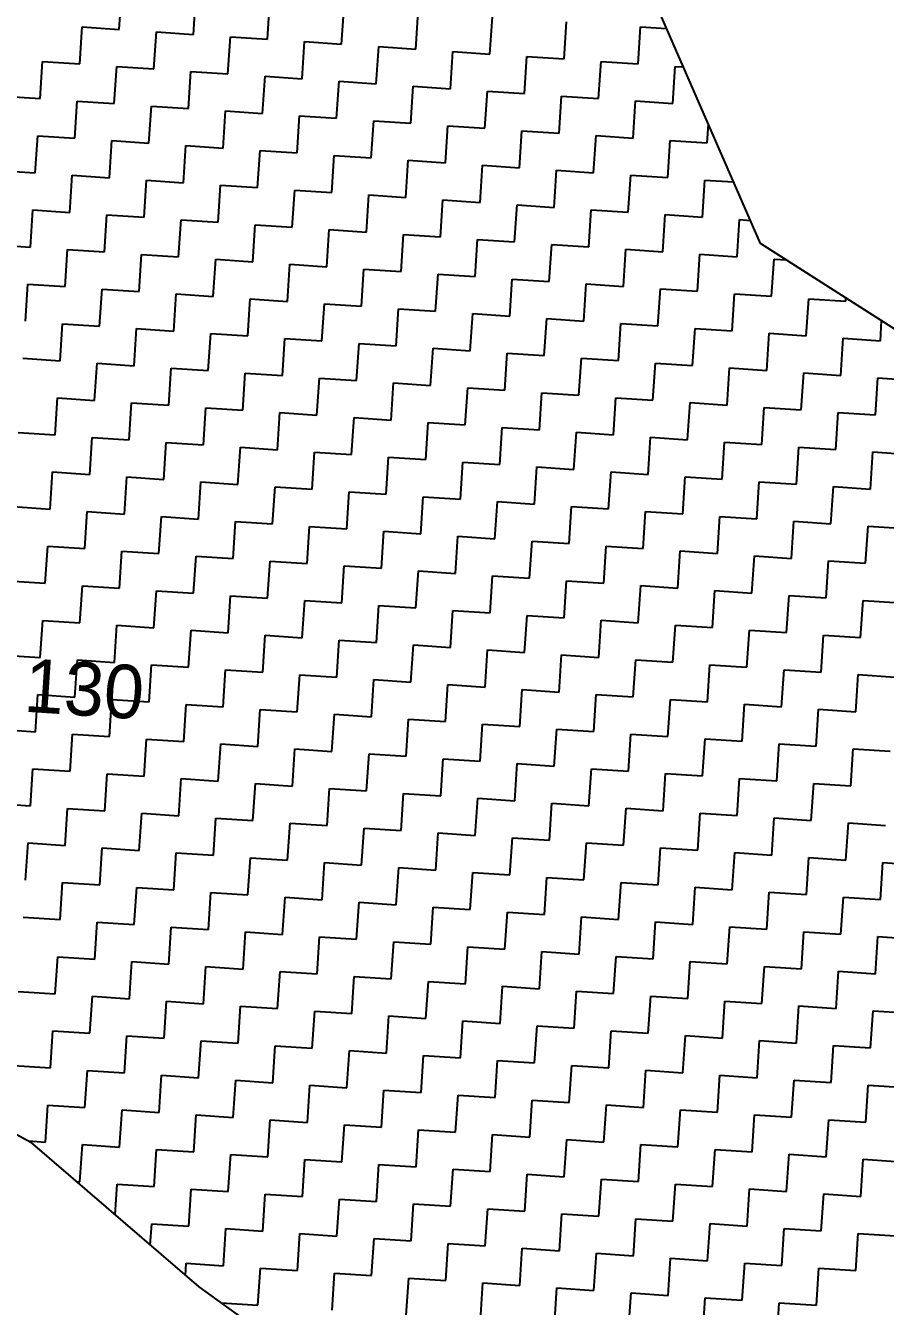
# Model space of a CAD drawing. Header units: metres. Extents: x 286068 to 287358, y 2005630 to 2007098.
# Drawn here: x 286666.9 to 286742.1, y 2005916.7 to 2006028.7 of the extents above; entities that cross this region are included whole.
import ezdxf
from ezdxf.enums import TextEntityAlignment as Align

# ---------------------------------------------------------------- set-up
doc = ezdxf.new("R2010")
doc.units = ezdxf.units.M
doc.layers.add('POLY_HATCH', color=12, linetype='Continuous')
doc.layers.add('TEXT_PARCEL', color=7, linetype='Continuous')
doc.styles.add('TEXT_MAP', font='')
doc.styles.get('TEXT_MAP').set_extended_font_data('Kruti Dev 050')

msp = doc.modelspace()

# ---------------------------------------------------------------- linework, layer by layer
at = {"layer": 'POLY_HATCH'}
for p, q in [((286731.17, 2006009.63), (286720.98, 2006032.96)), ((286758.73, 2005992.03), (286731.17, 2006009.63)), ((286648.46, 2005941.46), (286667.29, 2005931.11)), ((286667.29, 2005931.11), (286682.06, 2005918.43)), ((286682.06, 2005918.43), (286707.31, 2005900.28))]:
    msp.add_line(p, q, dxfattribs=at)
at = {"layer": 'POLY_HATCH', "linetype": 'Continuous'}
for p, q in [((286675.09, 2006028.33), (286675.31, 2006031.57)), ((286681.58, 2006027.9), (286681.79, 2006031.14)), ((286688.06, 2006027.47), (286688.28, 2006030.71)), ((286694.54, 2006027.04), (286694.76, 2006030.28)), ((286701.03, 2006026.61), (286701.24, 2006029.85)), ((286707.51, 2006026.18), (286707.73, 2006029.42)), ((286671.64, 2006025.31), (286671.85, 2006028.55)), ((286671.85, 2006028.55), (286675.09, 2006028.33)), ((286678.12, 2006024.88), (286678.34, 2006028.12)), ((286678.34, 2006028.12), (286681.58, 2006027.9)), ((286714, 2006025.75), (286714.21, 2006028.99)), ((286720.48, 2006025.32), (286720.69, 2006028.56)), ((286720.69, 2006028.56), (286722.97, 2006028.41)), ((286684.6, 2006024.45), (286684.82, 2006027.69)), ((286684.82, 2006027.69), (286688.06, 2006027.47)), ((286691.09, 2006024.01), (286691.3, 2006027.26)), ((286691.3, 2006027.26), (286694.54, 2006027.04)), ((286697.57, 2006023.58), (286697.79, 2006026.83)), ((286697.79, 2006026.83), (286701.03, 2006026.61)), ((286704.06, 2006023.15), (286704.27, 2006026.4)), ((286704.27, 2006026.4), (286707.51, 2006026.18)), ((286710.54, 2006022.72), (286710.75, 2006025.97)), ((286710.75, 2006025.97), (286714, 2006025.75)), ((286668.18, 2006022.28), (286668.39, 2006025.52)), ((286668.39, 2006025.52), (286671.64, 2006025.31)), ((286674.66, 2006021.85), (286674.88, 2006025.09)), ((286674.88, 2006025.09), (286678.12, 2006024.88)), ((286717.02, 2006022.29), (286717.24, 2006025.53)), ((286717.24, 2006025.53), (286720.48, 2006025.32)), ((286723.51, 2006021.86), (286723.72, 2006025.1)), ((286723.72, 2006025.1), (286724.43, 2006025.06)), ((286681.15, 2006021.42), (286681.36, 2006024.66)), ((286681.36, 2006024.66), (286684.6, 2006024.45)), ((286687.63, 2006020.99), (286687.85, 2006024.23)), ((286687.85, 2006024.23), (286691.09, 2006024.01)), ((286694.11, 2006020.56), (286694.33, 2006023.8)), ((286694.33, 2006023.8), (286697.57, 2006023.58)), ((286664.94, 2006022.49), (286668.18, 2006022.28)), ((286700.6, 2006020.13), (286700.81, 2006023.37)), ((286700.81, 2006023.37), (286704.06, 2006023.15)), ((286707.08, 2006019.7), (286707.3, 2006022.94)), ((286707.3, 2006022.94), (286710.54, 2006022.72)), ((286713.57, 2006019.27), (286713.78, 2006022.51)), ((286713.78, 2006022.51), (286717.02, 2006022.29)), ((286671.21, 2006018.82), (286671.42, 2006022.06)), ((286671.42, 2006022.06), (286674.66, 2006021.85)), ((286677.69, 2006018.39), (286677.91, 2006021.63)), ((286677.91, 2006021.63), (286681.15, 2006021.42)), ((286720.05, 2006018.84), (286720.26, 2006022.08)), ((286720.26, 2006022.08), (286723.51, 2006021.86)), ((286684.17, 2006017.96), (286684.39, 2006021.2)), ((286684.39, 2006021.2), (286687.63, 2006020.99)), ((286690.66, 2006017.53), (286690.87, 2006020.77)), ((286690.87, 2006020.77), (286694.11, 2006020.56)), ((286697.14, 2006017.1), (286697.36, 2006020.34)), ((286697.36, 2006020.34), (286700.6, 2006020.13)), ((286703.62, 2006016.67), (286703.84, 2006019.91)), ((286703.84, 2006019.91), (286707.08, 2006019.7)), ((286710.11, 2006016.24), (286710.32, 2006019.48)), ((286710.32, 2006019.48), (286713.57, 2006019.27)), ((286726.53, 2006018.41), (286726.64, 2006020.01)), ((286667.75, 2006015.8), (286667.96, 2006019.04)), ((286667.96, 2006019.04), (286671.21, 2006018.82)), ((286674.23, 2006015.37), (286674.45, 2006018.61)), ((286674.45, 2006018.61), (286677.69, 2006018.39)), ((286680.72, 2006014.93), (286680.93, 2006018.18)), ((286680.93, 2006018.18), (286684.17, 2006017.96)), ((286716.59, 2006015.81), (286716.81, 2006019.05)), ((286716.81, 2006019.05), (286720.05, 2006018.84)), ((286723.08, 2006015.38), (286723.29, 2006018.62)), ((286723.29, 2006018.62), (286726.53, 2006018.41)), ((286687.2, 2006014.5), (286687.42, 2006017.75)), ((286687.42, 2006017.75), (286690.66, 2006017.53)), ((286693.68, 2006014.07), (286693.9, 2006017.32)), ((286693.9, 2006017.32), (286697.14, 2006017.1)), ((286700.17, 2006013.64), (286700.38, 2006016.89)), ((286700.38, 2006016.89), (286703.62, 2006016.67)), ((286664.51, 2006016.01), (286667.75, 2006015.8)), ((286706.65, 2006013.21), (286706.87, 2006016.46)), ((286706.87, 2006016.46), (286710.11, 2006016.24)), ((286713.13, 2006012.78), (286713.35, 2006016.02)), ((286713.35, 2006016.02), (286716.59, 2006015.81)), ((286670.78, 2006012.34), (286670.99, 2006015.58)), ((286670.99, 2006015.58), (286674.23, 2006015.37)), ((286677.26, 2006011.91), (286677.47, 2006015.15)), ((286677.47, 2006015.15), (286680.72, 2006014.93)), ((286683.74, 2006011.48), (286683.96, 2006014.72)), ((286683.96, 2006014.72), (286687.2, 2006014.5)), ((286719.62, 2006012.35), (286719.83, 2006015.59)), ((286719.83, 2006015.59), (286723.08, 2006015.38)), ((286726.1, 2006011.92), (286726.32, 2006015.16)), ((286726.32, 2006015.16), (286728.83, 2006015)), ((286690.23, 2006011.05), (286690.44, 2006014.29)), ((286690.44, 2006014.29), (286693.68, 2006014.07)), ((286696.71, 2006010.62), (286696.93, 2006013.86)), ((286696.93, 2006013.86), (286700.17, 2006013.64)), ((286667.32, 2006009.31), (286667.53, 2006012.55)), ((286667.53, 2006012.55), (286670.78, 2006012.34)), ((286703.19, 2006010.19), (286703.41, 2006013.43)), ((286703.41, 2006013.43), (286706.65, 2006013.21)), ((286709.68, 2006009.76), (286709.89, 2006013)), ((286709.89, 2006013), (286713.13, 2006012.78)), ((286716.16, 2006009.33), (286716.38, 2006012.57)), ((286716.38, 2006012.57), (286719.62, 2006012.35)), ((286673.8, 2006008.88), (286674.02, 2006012.12)), ((286674.02, 2006012.12), (286677.26, 2006011.91)), ((286680.29, 2006008.45), (286680.5, 2006011.69)), ((286680.5, 2006011.69), (286683.74, 2006011.48)), ((286722.65, 2006008.9), (286722.86, 2006012.14)), ((286722.86, 2006012.14), (286726.1, 2006011.92)), ((286729.13, 2006008.46), (286729.34, 2006011.71)), ((286729.34, 2006011.71), (286730.29, 2006011.64)), ((286686.77, 2006008.02), (286686.99, 2006011.26)), ((286686.99, 2006011.26), (286690.23, 2006011.05)), ((286693.25, 2006007.59), (286693.47, 2006010.83)), ((286693.47, 2006010.83), (286696.71, 2006010.62)), ((286699.74, 2006007.16), (286699.95, 2006010.4)), ((286699.95, 2006010.4), (286703.19, 2006010.19)), ((286664.08, 2006009.53), (286667.32, 2006009.31)), ((286670.35, 2006005.86), (286670.56, 2006009.1)), ((286670.56, 2006009.1), (286673.8, 2006008.88)), ((286706.22, 2006006.73), (286706.44, 2006009.97)), ((286706.44, 2006009.97), (286709.68, 2006009.76)), ((286712.7, 2006006.3), (286712.92, 2006009.54)), ((286712.92, 2006009.54), (286716.16, 2006009.33)), ((286719.19, 2006005.87), (286719.4, 2006009.11)), ((286719.4, 2006009.11), (286722.65, 2006008.9)), ((286676.83, 2006005.42), (286677.04, 2006008.67)), ((286677.04, 2006008.67), (286680.29, 2006008.45)), ((286683.31, 2006004.99), (286683.53, 2006008.24)), ((286683.53, 2006008.24), (286686.77, 2006008.02)), ((286725.67, 2006005.44), (286725.89, 2006008.68)), ((286725.89, 2006008.68), (286729.13, 2006008.46)), ((286732.16, 2006005.01), (286732.37, 2006008.25)), ((286732.37, 2006008.25), (286733.45, 2006008.18)), ((286689.8, 2006004.56), (286690.01, 2006007.81)), ((286690.01, 2006007.81), (286693.25, 2006007.59)), ((286696.28, 2006004.13), (286696.5, 2006007.38)), ((286696.5, 2006007.38), (286699.74, 2006007.16)), ((286702.76, 2006003.7), (286702.98, 2006006.94)), ((286702.98, 2006006.94), (286706.22, 2006006.73)), ((286666.89, 2006002.83), (286667.1, 2006006.07)), ((286667.1, 2006006.07), (286670.35, 2006005.86)), ((286709.25, 2006003.27), (286709.46, 2006006.51)), ((286709.46, 2006006.51), (286712.7, 2006006.3)), ((286715.73, 2006002.84), (286715.95, 2006006.08)), ((286715.95, 2006006.08), (286719.19, 2006005.87)), ((286673.37, 2006002.4), (286673.59, 2006005.64)), ((286673.59, 2006005.64), (286676.83, 2006005.42)), ((286679.86, 2006001.97), (286680.07, 2006005.21)), ((286680.07, 2006005.21), (286683.31, 2006004.99)), ((286686.34, 2006001.54), (286686.55, 2006004.78)), ((286686.55, 2006004.78), (286689.8, 2006004.56)), ((286722.21, 2006002.41), (286722.43, 2006005.65)), ((286722.43, 2006005.65), (286725.67, 2006005.44)), ((286728.7, 2006001.98), (286728.91, 2006005.22)), ((286728.91, 2006005.22), (286732.16, 2006005.01)), ((286735.18, 2006001.55), (286735.4, 2006004.79)), ((286735.4, 2006004.79), (286738.64, 2006004.58)), ((286738.64, 2006004.58), (286738.66, 2006004.85)), ((286692.82, 2006001.11), (286693.04, 2006004.35)), ((286693.04, 2006004.35), (286696.28, 2006004.13)), ((286699.31, 2006000.68), (286699.52, 2006003.92)), ((286699.52, 2006003.92), (286702.76, 2006003.7)), ((286705.79, 2006000.25), (286706.01, 2006003.49)), ((286706.01, 2006003.49), (286709.25, 2006003.27)), ((286669.92, 2005999.37), (286670.13, 2006002.61)), ((286670.13, 2006002.61), (286673.37, 2006002.4)), ((286712.27, 2005999.82), (286712.49, 2006003.06)), ((286712.49, 2006003.06), (286715.73, 2006002.84)), ((286718.76, 2005999.39), (286718.97, 2006002.63)), ((286718.97, 2006002.63), (286722.21, 2006002.41)), ((286741.67, 2006001.12), (286741.78, 2006002.86)), ((286676.4, 2005998.94), (286676.61, 2006002.18)), ((286676.61, 2006002.18), (286679.86, 2006001.97)), ((286682.88, 2005998.51), (286683.1, 2006001.75)), ((286683.1, 2006001.75), (286686.34, 2006001.54)), ((286689.37, 2005998.08), (286689.58, 2006001.32)), ((286689.58, 2006001.32), (286692.82, 2006001.11)), ((286725.24, 2005998.95), (286725.46, 2006002.2)), ((286725.46, 2006002.2), (286728.7, 2006001.98)), ((286731.73, 2005998.52), (286731.94, 2006001.77)), ((286731.94, 2006001.77), (286735.18, 2006001.55)), ((286738.21, 2005998.09), (286738.42, 2006001.34)), ((286738.42, 2006001.34), (286741.67, 2006001.12)), ((286695.85, 2005997.65), (286696.07, 2006000.89)), ((286696.07, 2006000.89), (286699.31, 2006000.68)), ((286702.33, 2005997.22), (286702.55, 2006000.46)), ((286702.55, 2006000.46), (286705.79, 2006000.25)), ((286666.67, 2005999.59), (286669.92, 2005999.37)), ((286672.94, 2005995.91), (286673.16, 2005999.16)), ((286673.16, 2005999.16), (286676.4, 2005998.94)), ((286708.82, 2005996.79), (286709.03, 2006000.03)), ((286709.03, 2006000.03), (286712.27, 2005999.82)), ((286715.3, 2005996.36), (286715.52, 2005999.6)), ((286715.52, 2005999.6), (286718.76, 2005999.39)), ((286721.78, 2005995.93), (286722, 2005999.17)), ((286722, 2005999.17), (286725.24, 2005998.95)), ((286679.43, 2005995.48), (286679.64, 2005998.73)), ((286679.64, 2005998.73), (286682.88, 2005998.51)), ((286685.91, 2005995.05), (286686.12, 2005998.3)), ((286686.12, 2005998.3), (286689.37, 2005998.08)), ((286692.39, 2005994.62), (286692.61, 2005997.86)), ((286692.61, 2005997.86), (286695.85, 2005997.65)), ((286728.27, 2005995.5), (286728.48, 2005998.74)), ((286728.48, 2005998.74), (286731.73, 2005998.52)), ((286734.75, 2005995.07), (286734.97, 2005998.31)), ((286734.97, 2005998.31), (286738.21, 2005998.09)), ((286741.24, 2005994.64), (286741.45, 2005997.88)), ((286741.45, 2005997.88), (286744.69, 2005997.66)), ((286698.88, 2005994.19), (286699.09, 2005997.43)), ((286699.09, 2005997.43), (286702.33, 2005997.22)), ((286705.36, 2005993.76), (286705.58, 2005997)), ((286705.58, 2005997), (286708.82, 2005996.79)), ((286669.48, 2005992.89), (286669.7, 2005996.13)), ((286669.7, 2005996.13), (286672.94, 2005995.91)), ((286675.97, 2005992.46), (286676.18, 2005995.7)), ((286676.18, 2005995.7), (286679.43, 2005995.48)), ((286711.84, 2005993.33), (286712.06, 2005996.57)), ((286712.06, 2005996.57), (286715.3, 2005996.36)), ((286718.33, 2005992.9), (286718.54, 2005996.14)), ((286718.54, 2005996.14), (286721.78, 2005995.93)), ((286724.81, 2005992.47), (286725.03, 2005995.71)), ((286725.03, 2005995.71), (286728.27, 2005995.5)), ((286682.45, 2005992.03), (286682.67, 2005995.27)), ((286682.67, 2005995.27), (286685.91, 2005995.05)), ((286688.94, 2005991.6), (286689.15, 2005994.84)), ((286689.15, 2005994.84), (286692.39, 2005994.62)), ((286731.29, 2005992.04), (286731.51, 2005995.28)), ((286731.51, 2005995.28), (286734.75, 2005995.07)), ((286737.78, 2005991.61), (286737.99, 2005994.85)), ((286737.99, 2005994.85), (286741.24, 2005994.64)), ((286695.42, 2005991.17), (286695.63, 2005994.41)), ((286695.63, 2005994.41), (286698.88, 2005994.19)), ((286701.9, 2005990.74), (286702.12, 2005993.98)), ((286702.12, 2005993.98), (286705.36, 2005993.76)), ((286708.39, 2005990.31), (286708.6, 2005993.55)), ((286708.6, 2005993.55), (286711.84, 2005993.33)), ((286666.24, 2005993.1), (286669.48, 2005992.89)), ((286672.51, 2005989.43), (286672.73, 2005992.67)), ((286672.73, 2005992.67), (286675.97, 2005992.46)), ((286714.87, 2005989.87), (286715.09, 2005993.12)), ((286715.09, 2005993.12), (286718.33, 2005992.9)), ((286721.35, 2005989.44), (286721.57, 2005992.69)), ((286721.57, 2005992.69), (286724.81, 2005992.47)), ((286727.84, 2005989.01), (286728.05, 2005992.26)), ((286728.05, 2005992.26), (286731.29, 2005992.04)), ((286679, 2005989), (286679.21, 2005992.24)), ((286679.21, 2005992.24), (286682.45, 2005992.03)), ((286685.48, 2005988.57), (286685.69, 2005991.81)), ((286685.69, 2005991.81), (286688.94, 2005991.6)), ((286691.96, 2005988.14), (286692.18, 2005991.38)), ((286692.18, 2005991.38), (286695.42, 2005991.17)), ((286734.32, 2005988.58), (286734.54, 2005991.83)), ((286734.54, 2005991.83), (286737.78, 2005991.61)), ((286740.81, 2005988.15), (286741.02, 2005991.4)), ((286741.02, 2005991.4), (286744.26, 2005991.18)), ((286698.45, 2005987.71), (286698.66, 2005990.95)), ((286698.66, 2005990.95), (286701.9, 2005990.74)), ((286704.93, 2005987.28), (286705.14, 2005990.52)), ((286705.14, 2005990.52), (286708.39, 2005990.31)), ((286711.41, 2005986.85), (286711.63, 2005990.09)), ((286711.63, 2005990.09), (286714.87, 2005989.87)), ((286669.05, 2005986.4), (286669.27, 2005989.65)), ((286669.27, 2005989.65), (286672.51, 2005989.43)), ((286675.54, 2005985.97), (286675.75, 2005989.22)), ((286675.75, 2005989.22), (286679, 2005989)), ((286717.9, 2005986.42), (286718.11, 2005989.66)), ((286718.11, 2005989.66), (286721.35, 2005989.44)), ((286724.38, 2005985.99), (286724.6, 2005989.23)), ((286724.6, 2005989.23), (286727.84, 2005989.01)), ((286682.02, 2005985.54), (286682.24, 2005988.79)), ((286682.24, 2005988.79), (286685.48, 2005988.57)), ((286688.51, 2005985.11), (286688.72, 2005988.35)), ((286688.72, 2005988.35), (286691.96, 2005988.14)), ((286694.99, 2005984.68), (286695.2, 2005987.92)), ((286695.2, 2005987.92), (286698.45, 2005987.71)), ((286730.86, 2005985.56), (286731.08, 2005988.8)), ((286731.08, 2005988.8), (286734.32, 2005988.58)), ((286737.35, 2005985.13), (286737.56, 2005988.37)), ((286737.56, 2005988.37), (286740.81, 2005988.15)), ((286701.47, 2005984.25), (286701.69, 2005987.49)), ((286701.69, 2005987.49), (286704.93, 2005987.28)), ((286707.96, 2005983.82), (286708.17, 2005987.06)), ((286708.17, 2005987.06), (286711.41, 2005986.85)), ((286665.81, 2005986.62), (286669.05, 2005986.4)), ((286672.08, 2005982.95), (286672.3, 2005986.19)), ((286672.3, 2005986.19), (286675.54, 2005985.97)), ((286678.56, 2005982.52), (286678.78, 2005985.76)), ((286678.78, 2005985.76), (286682.02, 2005985.54)), ((286714.44, 2005983.39), (286714.66, 2005986.63)), ((286714.66, 2005986.63), (286717.9, 2005986.42)), ((286720.92, 2005982.96), (286721.14, 2005986.2)), ((286721.14, 2005986.2), (286724.38, 2005985.99)), ((286727.41, 2005982.53), (286727.62, 2005985.77)), ((286727.62, 2005985.77), (286730.86, 2005985.56)), ((286685.05, 2005982.09), (286685.26, 2005985.33)), ((286685.26, 2005985.33), (286688.51, 2005985.11)), ((286691.53, 2005981.66), (286691.75, 2005984.9)), ((286691.75, 2005984.9), (286694.99, 2005984.68)), ((286698.02, 2005981.23), (286698.23, 2005984.47)), ((286698.23, 2005984.47), (286701.47, 2005984.25)), ((286733.89, 2005982.1), (286734.11, 2005985.34)), ((286734.11, 2005985.34), (286737.35, 2005985.13)), ((286740.37, 2005981.67), (286740.59, 2005984.91)), ((286740.59, 2005984.91), (286743.83, 2005984.7)), ((286704.5, 2005980.79), (286704.71, 2005984.04)), ((286704.71, 2005984.04), (286707.96, 2005983.82)), ((286710.98, 2005980.36), (286711.2, 2005983.61)), ((286711.2, 2005983.61), (286714.44, 2005983.39)), ((286668.62, 2005979.92), (286668.84, 2005983.16)), ((286668.84, 2005983.16), (286672.08, 2005982.95)), ((286675.11, 2005979.49), (286675.32, 2005982.73)), ((286675.32, 2005982.73), (286678.56, 2005982.52)), ((286681.59, 2005979.06), (286681.81, 2005982.3)), ((286681.81, 2005982.3), (286685.05, 2005982.09)), ((286717.47, 2005979.93), (286717.68, 2005983.18)), ((286717.68, 2005983.18), (286720.92, 2005982.96)), ((286723.95, 2005979.5), (286724.17, 2005982.75)), ((286724.17, 2005982.75), (286727.41, 2005982.53)), ((286730.43, 2005979.07), (286730.65, 2005982.32)), ((286730.65, 2005982.32), (286733.89, 2005982.1)), ((286688.07, 2005978.63), (286688.29, 2005981.87)), ((286688.29, 2005981.87), (286691.53, 2005981.66)), ((286694.56, 2005978.2), (286694.77, 2005981.44)), ((286694.77, 2005981.44), (286698.02, 2005981.23)), ((286736.92, 2005978.64), (286737.13, 2005981.88)), ((286737.13, 2005981.88), (286740.37, 2005981.67)), ((286665.38, 2005980.14), (286668.62, 2005979.92)), ((286701.04, 2005977.77), (286701.26, 2005981.01)), ((286701.26, 2005981.01), (286704.5, 2005980.79)), ((286707.53, 2005977.34), (286707.74, 2005980.58)), ((286707.74, 2005980.58), (286710.98, 2005980.36)), ((286714.01, 2005976.91), (286714.22, 2005980.15)), ((286714.22, 2005980.15), (286717.47, 2005979.93)), ((286671.65, 2005976.46), (286671.87, 2005979.71)), ((286671.87, 2005979.71), (286675.11, 2005979.49)), ((286678.13, 2005976.03), (286678.35, 2005979.27)), ((286678.35, 2005979.27), (286681.59, 2005979.06)), ((286684.62, 2005975.6), (286684.83, 2005978.84)), ((286684.83, 2005978.84), (286688.07, 2005978.63)), ((286720.49, 2005976.48), (286720.71, 2005979.72)), ((286720.71, 2005979.72), (286723.95, 2005979.5)), ((286726.98, 2005976.05), (286727.19, 2005979.29)), ((286727.19, 2005979.29), (286730.43, 2005979.07)), ((286733.46, 2005975.62), (286733.68, 2005978.86)), ((286733.68, 2005978.86), (286736.92, 2005978.64)), ((286691.1, 2005975.17), (286691.32, 2005978.41)), ((286691.32, 2005978.41), (286694.56, 2005978.2)), ((286697.59, 2005974.74), (286697.8, 2005977.98)), ((286697.8, 2005977.98), (286701.04, 2005977.77)), ((286739.94, 2005975.19), (286740.16, 2005978.43)), ((286740.16, 2005978.43), (286743.4, 2005978.21)), ((286668.19, 2005973.44), (286668.41, 2005976.68)), ((286668.41, 2005976.68), (286671.65, 2005976.46)), ((286704.07, 2005974.31), (286704.28, 2005977.55)), ((286704.28, 2005977.55), (286707.53, 2005977.34)), ((286710.55, 2005973.88), (286710.77, 2005977.12)), ((286710.77, 2005977.12), (286714.01, 2005976.91)), ((286717.04, 2005973.45), (286717.25, 2005976.69)), ((286717.25, 2005976.69), (286720.49, 2005976.48)), ((286674.68, 2005973.01), (286674.89, 2005976.25)), ((286674.89, 2005976.25), (286678.13, 2005976.03)), ((286681.16, 2005972.58), (286681.38, 2005975.82)), ((286681.38, 2005975.82), (286684.62, 2005975.6)), ((286723.52, 2005973.02), (286723.74, 2005976.26)), ((286723.74, 2005976.26), (286726.98, 2005976.05)), ((286730, 2005972.59), (286730.22, 2005975.83)), ((286730.22, 2005975.83), (286733.46, 2005975.62)), ((286687.64, 2005972.15), (286687.86, 2005975.39)), ((286687.86, 2005975.39), (286691.1, 2005975.17)), ((286694.13, 2005971.72), (286694.34, 2005974.96)), ((286694.34, 2005974.96), (286697.59, 2005974.74)), ((286700.61, 2005971.28), (286700.83, 2005974.53)), ((286700.83, 2005974.53), (286704.07, 2005974.31)), ((286736.49, 2005972.16), (286736.7, 2005975.4)), ((286736.7, 2005975.4), (286739.94, 2005975.19)), ((286664.95, 2005973.65), (286668.19, 2005973.44)), ((286671.22, 2005969.98), (286671.44, 2005973.22)), ((286671.44, 2005973.22), (286674.68, 2005973.01)), ((286707.1, 2005970.85), (286707.31, 2005974.1)), ((286707.31, 2005974.1), (286710.55, 2005973.88)), ((286713.58, 2005970.42), (286713.79, 2005973.67)), ((286713.79, 2005973.67), (286717.04, 2005973.45)), ((286720.06, 2005969.99), (286720.28, 2005973.24)), ((286720.28, 2005973.24), (286723.52, 2005973.02)), ((286677.7, 2005969.55), (286677.92, 2005972.79)), ((286677.92, 2005972.79), (286681.16, 2005972.58)), ((286684.19, 2005969.12), (286684.4, 2005972.36)), ((286684.4, 2005972.36), (286687.64, 2005972.15)), ((286726.55, 2005969.56), (286726.76, 2005972.8)), ((286726.76, 2005972.8), (286730, 2005972.59)), ((286733.03, 2005969.13), (286733.25, 2005972.37)), ((286733.25, 2005972.37), (286736.49, 2005972.16)), ((286690.67, 2005968.69), (286690.89, 2005971.93)), ((286690.89, 2005971.93), (286694.13, 2005971.72)), ((286697.15, 2005968.26), (286697.37, 2005971.5)), ((286697.37, 2005971.5), (286700.61, 2005971.28)), ((286703.64, 2005967.83), (286703.85, 2005971.07)), ((286703.85, 2005971.07), (286707.1, 2005970.85)), ((286739.51, 2005968.7), (286739.73, 2005971.94)), ((286739.73, 2005971.94), (286742.97, 2005971.73)), ((286667.76, 2005966.95), (286667.98, 2005970.19)), ((286667.98, 2005970.19), (286671.22, 2005969.98)), ((286710.12, 2005967.4), (286710.34, 2005970.64)), ((286710.34, 2005970.64), (286713.58, 2005970.42)), ((286716.61, 2005966.97), (286716.82, 2005970.21)), ((286716.82, 2005970.21), (286720.06, 2005969.99)), ((286674.25, 2005966.52), (286674.46, 2005969.76)), ((286674.46, 2005969.76), (286677.7, 2005969.55)), ((286680.73, 2005966.09), (286680.95, 2005969.33)), ((286680.95, 2005969.33), (286684.19, 2005969.12)), ((286687.21, 2005965.66), (286687.43, 2005968.9)), ((286687.43, 2005968.9), (286690.67, 2005968.69)), ((286723.09, 2005966.54), (286723.3, 2005969.78)), ((286723.3, 2005969.78), (286726.55, 2005969.56)), ((286729.57, 2005966.11), (286729.79, 2005969.35)), ((286729.79, 2005969.35), (286733.03, 2005969.13)), ((286736.06, 2005965.68), (286736.27, 2005968.92)), ((286736.27, 2005968.92), (286739.51, 2005968.7)), ((286693.7, 2005965.23), (286693.91, 2005968.47)), ((286693.91, 2005968.47), (286697.15, 2005968.26)), ((286700.18, 2005964.8), (286700.4, 2005968.04)), ((286700.4, 2005968.04), (286703.64, 2005967.83)), ((286664.52, 2005967.17), (286667.76, 2005966.95)), ((286670.79, 2005963.5), (286671, 2005966.74)), ((286671, 2005966.74), (286674.25, 2005966.52)), ((286706.67, 2005964.37), (286706.88, 2005967.61)), ((286706.88, 2005967.61), (286710.12, 2005967.4)), ((286713.15, 2005963.94), (286713.36, 2005967.18)), ((286713.36, 2005967.18), (286716.61, 2005966.97)), ((286719.63, 2005963.51), (286719.85, 2005966.75)), ((286719.85, 2005966.75), (286723.09, 2005966.54)), ((286677.27, 2005963.07), (286677.49, 2005966.31)), ((286677.49, 2005966.31), (286680.73, 2005966.09)), ((286683.76, 2005962.64), (286683.97, 2005965.88)), ((286683.97, 2005965.88), (286687.21, 2005965.66)), ((286690.24, 2005962.2), (286690.46, 2005965.45)), ((286690.46, 2005965.45), (286693.7, 2005965.23)), ((286726.12, 2005963.08), (286726.33, 2005966.32)), ((286726.33, 2005966.32), (286729.57, 2005966.11)), ((286732.6, 2005962.65), (286732.81, 2005965.89)), ((286732.81, 2005965.89), (286736.06, 2005965.68)), ((286739.08, 2005962.22), (286739.3, 2005965.46)), ((286739.3, 2005965.46), (286742.54, 2005965.25)), ((286696.72, 2005961.77), (286696.94, 2005965.02)), ((286696.94, 2005965.02), (286700.18, 2005964.8)), ((286703.21, 2005961.34), (286703.42, 2005964.59)), ((286703.42, 2005964.59), (286706.67, 2005964.37)), ((286667.33, 2005960.47), (286667.55, 2005963.71)), ((286667.55, 2005963.71), (286670.79, 2005963.5)), ((286673.82, 2005960.04), (286674.03, 2005963.28)), ((286674.03, 2005963.28), (286677.27, 2005963.07)), ((286709.69, 2005960.91), (286709.91, 2005964.16)), ((286709.91, 2005964.16), (286713.15, 2005963.94)), ((286716.18, 2005960.48), (286716.39, 2005963.72)), ((286716.39, 2005963.72), (286719.63, 2005963.51)), ((286722.66, 2005960.05), (286722.87, 2005963.29)), ((286722.87, 2005963.29), (286726.12, 2005963.08)), ((286680.3, 2005959.61), (286680.52, 2005962.85)), ((286680.52, 2005962.85), (286683.76, 2005962.64)), ((286686.78, 2005959.18), (286687, 2005962.42)), ((286687, 2005962.42), (286690.24, 2005962.2)), ((286729.14, 2005959.62), (286729.36, 2005962.86)), ((286729.36, 2005962.86), (286732.6, 2005962.65)), ((286735.63, 2005959.19), (286735.84, 2005962.43)), ((286735.84, 2005962.43), (286739.08, 2005962.22)), ((286693.27, 2005958.75), (286693.48, 2005961.99)), ((286693.48, 2005961.99), (286696.72, 2005961.77)), ((286699.75, 2005958.32), (286699.97, 2005961.56)), ((286699.97, 2005961.56), (286703.21, 2005961.34)), ((286706.23, 2005957.89), (286706.45, 2005961.13)), ((286706.45, 2005961.13), (286709.69, 2005960.91)), ((286664.09, 2005960.68), (286667.33, 2005960.47)), ((286670.36, 2005957.01), (286670.57, 2005960.25)), ((286670.57, 2005960.25), (286673.82, 2005960.04)), ((286676.84, 2005956.58), (286677.06, 2005959.82)), ((286677.06, 2005959.82), (286680.3, 2005959.61)), ((286712.72, 2005957.46), (286712.93, 2005960.7)), ((286712.93, 2005960.7), (286716.18, 2005960.48)), ((286719.2, 2005957.03), (286719.42, 2005960.27)), ((286719.42, 2005960.27), (286722.66, 2005960.05)), ((286725.69, 2005956.6), (286725.9, 2005959.84)), ((286725.9, 2005959.84), (286729.14, 2005959.62)), ((286683.33, 2005956.15), (286683.54, 2005959.39)), ((286683.54, 2005959.39), (286686.78, 2005959.18)), ((286689.81, 2005955.72), (286690.03, 2005958.96)), ((286690.03, 2005958.96), (286693.27, 2005958.75)), ((286732.17, 2005956.17), (286732.38, 2005959.41)), ((286732.38, 2005959.41), (286735.63, 2005959.19)), ((286738.65, 2005955.73), (286738.87, 2005958.98)), ((286738.87, 2005958.98), (286742.11, 2005958.76)), ((286696.29, 2005955.29), (286696.51, 2005958.53)), ((286696.51, 2005958.53), (286699.75, 2005958.32)), ((286702.78, 2005954.86), (286702.99, 2005958.1)), ((286702.99, 2005958.1), (286706.23, 2005957.89)), ((286709.26, 2005954.43), (286709.48, 2005957.67)), ((286709.48, 2005957.67), (286712.72, 2005957.46)), ((286666.9, 2005953.99), (286667.12, 2005957.23)), ((286667.12, 2005957.23), (286670.36, 2005957.01)), ((286673.39, 2005953.56), (286673.6, 2005956.8)), ((286673.6, 2005956.8), (286676.84, 2005956.58)), ((286715.74, 2005954), (286715.96, 2005957.24)), ((286715.96, 2005957.24), (286719.2, 2005957.03)), ((286722.23, 2005953.57), (286722.44, 2005956.81)), ((286722.44, 2005956.81), (286725.69, 2005956.6)), ((286679.87, 2005953.12), (286680.08, 2005956.37)), ((286680.08, 2005956.37), (286683.33, 2005956.15)), ((286686.35, 2005952.69), (286686.57, 2005955.94)), ((286686.57, 2005955.94), (286689.81, 2005955.72)), ((286692.84, 2005952.26), (286693.05, 2005955.51)), ((286693.05, 2005955.51), (286696.29, 2005955.29)), ((286728.71, 2005953.14), (286728.93, 2005956.38)), ((286728.93, 2005956.38), (286732.17, 2005956.17)), ((286735.2, 2005952.71), (286735.41, 2005955.95)), ((286735.41, 2005955.95), (286738.65, 2005955.73)), ((286741.68, 2005952.28), (286741.89, 2005955.52)), ((286741.89, 2005955.52), (286745.14, 2005955.3)), ((286699.32, 2005951.83), (286699.54, 2005955.08)), ((286699.54, 2005955.08), (286702.78, 2005954.86)), ((286705.8, 2005951.4), (286706.02, 2005954.65)), ((286706.02, 2005954.65), (286709.26, 2005954.43)), ((286712.29, 2005950.97), (286712.5, 2005954.21)), ((286712.5, 2005954.21), (286715.74, 2005954)), ((286669.93, 2005950.53), (286670.14, 2005953.77)), ((286670.14, 2005953.77), (286673.39, 2005953.56)), ((286676.41, 2005950.1), (286676.63, 2005953.34)), ((286676.63, 2005953.34), (286679.87, 2005953.12)), ((286718.77, 2005950.54), (286718.99, 2005953.78)), ((286718.99, 2005953.78), (286722.23, 2005953.57)), ((286725.26, 2005950.11), (286725.47, 2005953.35)), ((286725.47, 2005953.35), (286728.71, 2005953.14)), ((286682.9, 2005949.67), (286683.11, 2005952.91)), ((286683.11, 2005952.91), (286686.35, 2005952.69)), ((286689.38, 2005949.24), (286689.6, 2005952.48)), ((286689.6, 2005952.48), (286692.84, 2005952.26)), ((286695.86, 2005948.81), (286696.08, 2005952.05)), ((286696.08, 2005952.05), (286699.32, 2005951.83)), ((286731.74, 2005949.68), (286731.95, 2005952.92)), ((286731.95, 2005952.92), (286735.2, 2005952.71)), ((286738.22, 2005949.25), (286738.44, 2005952.49)), ((286738.44, 2005952.49), (286741.68, 2005952.28)), ((286702.35, 2005948.38), (286702.56, 2005951.62)), ((286702.56, 2005951.62), (286705.8, 2005951.4)), ((286708.83, 2005947.95), (286709.05, 2005951.19)), ((286709.05, 2005951.19), (286712.29, 2005950.97)), ((286666.69, 2005950.74), (286669.93, 2005950.53)), ((286672.96, 2005947.07), (286673.17, 2005950.31)), ((286673.17, 2005950.31), (286676.41, 2005950.1)), ((286679.44, 2005946.64), (286679.65, 2005949.88)), ((286679.65, 2005949.88), (286682.9, 2005949.67)), ((286715.31, 2005947.52), (286715.53, 2005950.76)), ((286715.53, 2005950.76), (286718.77, 2005950.54)), ((286721.8, 2005947.09), (286722.01, 2005950.33)), ((286722.01, 2005950.33), (286725.26, 2005950.11)), ((286728.28, 2005946.65), (286728.5, 2005949.9)), ((286728.5, 2005949.9), (286731.74, 2005949.68)), ((286685.92, 2005946.21), (286686.14, 2005949.45)), ((286686.14, 2005949.45), (286689.38, 2005949.24)), ((286692.41, 2005945.78), (286692.62, 2005949.02)), ((286692.62, 2005949.02), (286695.86, 2005948.81)), ((286734.77, 2005946.22), (286734.98, 2005949.47)), ((286734.98, 2005949.47), (286738.22, 2005949.25)), ((286741.25, 2005945.79), (286741.46, 2005949.04)), ((286741.46, 2005949.04), (286744.71, 2005948.82)), ((286698.89, 2005945.35), (286699.11, 2005948.59)), ((286699.11, 2005948.59), (286702.35, 2005948.38)), ((286705.37, 2005944.92), (286705.59, 2005948.16)), ((286705.59, 2005948.16), (286708.83, 2005947.95)), ((286711.86, 2005944.49), (286712.07, 2005947.73)), ((286712.07, 2005947.73), (286715.31, 2005947.52)), ((286669.5, 2005944.05), (286669.71, 2005947.29)), ((286669.71, 2005947.29), (286672.96, 2005947.07)), ((286675.98, 2005943.61), (286676.2, 2005946.86)), ((286676.2, 2005946.86), (286679.44, 2005946.64)), ((286682.47, 2005943.18), (286682.68, 2005946.43)), ((286682.68, 2005946.43), (286685.92, 2005946.21)), ((286718.34, 2005944.06), (286718.56, 2005947.3)), ((286718.56, 2005947.3), (286721.8, 2005947.09)), ((286724.82, 2005943.63), (286725.04, 2005946.87)), ((286725.04, 2005946.87), (286728.28, 2005946.65)), ((286731.31, 2005943.2), (286731.52, 2005946.44)), ((286731.52, 2005946.44), (286734.77, 2005946.22)), ((286688.95, 2005942.75), (286689.16, 2005946)), ((286689.16, 2005946), (286692.41, 2005945.78)), ((286695.43, 2005942.32), (286695.65, 2005945.57)), ((286695.65, 2005945.57), (286698.89, 2005945.35)), ((286737.79, 2005942.77), (286738.01, 2005946.01)), ((286738.01, 2005946.01), (286741.25, 2005945.79)), ((286666.26, 2005944.26), (286669.5, 2005944.05)), ((286701.92, 2005941.89), (286702.13, 2005945.13)), ((286702.13, 2005945.13), (286705.37, 2005944.92)), ((286708.4, 2005941.46), (286708.62, 2005944.7)), ((286708.62, 2005944.7), (286711.86, 2005944.49)), ((286714.88, 2005941.03), (286715.1, 2005944.27)), ((286715.1, 2005944.27), (286718.34, 2005944.06)), ((286672.53, 2005940.59), (286672.74, 2005943.83)), ((286672.74, 2005943.83), (286675.98, 2005943.61)), ((286679.01, 2005940.16), (286679.22, 2005943.4)), ((286679.22, 2005943.4), (286682.47, 2005943.18)), ((286721.37, 2005940.6), (286721.58, 2005943.84)), ((286721.58, 2005943.84), (286724.82, 2005943.63)), ((286727.85, 2005940.17), (286728.07, 2005943.41)), ((286728.07, 2005943.41), (286731.31, 2005943.2)), ((286685.49, 2005939.73), (286685.71, 2005942.97)), ((286685.71, 2005942.97), (286688.95, 2005942.75)), ((286691.98, 2005939.3), (286692.19, 2005942.54)), ((286692.19, 2005942.54), (286695.43, 2005942.32)), ((286698.46, 2005938.87), (286698.67, 2005942.11)), ((286698.67, 2005942.11), (286701.92, 2005941.89)), ((286734.34, 2005939.74), (286734.55, 2005942.98)), ((286734.55, 2005942.98), (286737.79, 2005942.77)), ((286740.82, 2005939.31), (286741.03, 2005942.55)), ((286741.03, 2005942.55), (286744.28, 2005942.34)), ((286669.07, 2005937.56), (286669.28, 2005940.8)), ((286669.28, 2005940.8), (286672.53, 2005940.59)), ((286704.94, 2005938.44), (286705.16, 2005941.68)), ((286705.16, 2005941.68), (286708.4, 2005941.46)), ((286711.43, 2005938.01), (286711.64, 2005941.25)), ((286711.64, 2005941.25), (286714.88, 2005941.03)), ((286717.91, 2005937.58), (286718.13, 2005940.82)), ((286718.13, 2005940.82), (286721.37, 2005940.6)), ((286675.55, 2005937.13), (286675.77, 2005940.37)), ((286675.77, 2005940.37), (286679.01, 2005940.16)), ((286682.04, 2005936.7), (286682.25, 2005939.94)), ((286682.25, 2005939.94), (286685.49, 2005939.73)), ((286724.39, 2005937.14), (286724.61, 2005940.39)), ((286724.61, 2005940.39), (286727.85, 2005940.17)), ((286730.88, 2005936.71), (286731.09, 2005939.96)), ((286731.09, 2005939.96), (286734.34, 2005939.74)), ((286688.52, 2005936.27), (286688.73, 2005939.51)), ((286688.73, 2005939.51), (286691.98, 2005939.3)), ((286695, 2005935.84), (286695.22, 2005939.08)), ((286695.22, 2005939.08), (286698.46, 2005938.87)), ((286701.49, 2005935.41), (286701.7, 2005938.65)), ((286701.7, 2005938.65), (286704.94, 2005938.44)), ((286737.36, 2005936.28), (286737.58, 2005939.53)), ((286737.58, 2005939.53), (286740.82, 2005939.31)), ((286665.83, 2005937.78), (286669.07, 2005937.56)), ((286707.97, 2005934.98), (286708.19, 2005938.22)), ((286708.19, 2005938.22), (286711.43, 2005938.01)), ((286714.45, 2005934.55), (286714.67, 2005937.79)), ((286714.67, 2005937.79), (286717.91, 2005937.58)), ((286672.09, 2005934.1), (286672.31, 2005937.35)), ((286672.31, 2005937.35), (286675.55, 2005937.13)), ((286678.58, 2005933.67), (286678.79, 2005936.92)), ((286678.79, 2005936.92), (286682.04, 2005936.7)), ((286685.06, 2005933.24), (286685.28, 2005936.49)), ((286685.28, 2005936.49), (286688.52, 2005936.27)), ((286720.94, 2005934.12), (286721.15, 2005937.36)), ((286721.15, 2005937.36), (286724.39, 2005937.14)), ((286727.42, 2005933.69), (286727.64, 2005936.93)), ((286727.64, 2005936.93), (286730.88, 2005936.71)), ((286733.9, 2005933.26), (286734.12, 2005936.5)), ((286734.12, 2005936.5), (286737.36, 2005936.28)), ((286691.55, 2005932.81), (286691.76, 2005936.05)), ((286691.76, 2005936.05), (286695, 2005935.84)), ((286698.03, 2005932.38), (286698.24, 2005935.62)), ((286698.24, 2005935.62), (286701.49, 2005935.41)), ((286704.51, 2005931.95), (286704.73, 2005935.19)), ((286704.73, 2005935.19), (286707.97, 2005934.98)), ((286740.39, 2005932.83), (286740.6, 2005936.07)), ((286740.6, 2005936.07), (286743.85, 2005935.85)), ((286668.64, 2005931.08), (286668.85, 2005934.32)), ((286668.85, 2005934.32), (286672.09, 2005934.1)), ((286711, 2005931.52), (286711.21, 2005934.76)), ((286711.21, 2005934.76), (286714.45, 2005934.55)), ((286717.48, 2005931.09), (286717.7, 2005934.33)), ((286717.7, 2005934.33), (286720.94, 2005934.12)), ((286675.12, 2005930.65), (286675.34, 2005933.89)), ((286675.34, 2005933.89), (286678.58, 2005933.67)), ((286681.61, 2005930.22), (286681.82, 2005933.46)), ((286681.82, 2005933.46), (286685.06, 2005933.24)), ((286688.09, 2005929.79), (286688.3, 2005933.03)), ((286688.3, 2005933.03), (286691.55, 2005932.81)), ((286723.96, 2005930.66), (286724.18, 2005933.9)), ((286724.18, 2005933.9), (286727.42, 2005933.69)), ((286730.45, 2005930.23), (286730.66, 2005933.47)), ((286730.66, 2005933.47), (286733.9, 2005933.26)), ((286736.93, 2005929.8), (286737.15, 2005933.04)), ((286737.15, 2005933.04), (286740.39, 2005932.83)), ((286694.57, 2005929.36), (286694.79, 2005932.6)), ((286694.79, 2005932.6), (286698.03, 2005932.38)), ((286701.06, 2005928.93), (286701.27, 2005932.17)), ((286701.27, 2005932.17), (286704.51, 2005931.95)), ((286667.17, 2005931.18), (286668.64, 2005931.08)), ((286671.66, 2005927.62), (286671.88, 2005930.86)), ((286671.88, 2005930.86), (286675.12, 2005930.65)), ((286707.54, 2005928.5), (286707.75, 2005931.74)), ((286707.75, 2005931.74), (286711, 2005931.52)), ((286714.02, 2005928.06), (286714.24, 2005931.31)), ((286714.24, 2005931.31), (286717.48, 2005931.09)), ((286720.51, 2005927.63), (286720.72, 2005930.88)), ((286720.72, 2005930.88), (286723.96, 2005930.66)), ((286678.15, 2005927.19), (286678.36, 2005930.43)), ((286678.36, 2005930.43), (286681.61, 2005930.22)), ((286684.63, 2005926.76), (286684.85, 2005930)), ((286684.85, 2005930), (286688.09, 2005929.79)), ((286691.12, 2005926.33), (286691.33, 2005929.57)), ((286691.33, 2005929.57), (286694.57, 2005929.36)), ((286726.99, 2005927.2), (286727.21, 2005930.45)), ((286727.21, 2005930.45), (286730.45, 2005930.23)), ((286733.47, 2005926.77), (286733.69, 2005930.02)), ((286733.69, 2005930.02), (286736.93, 2005929.8)), ((286739.96, 2005926.34), (286740.17, 2005929.59)), ((286740.17, 2005929.59), (286743.42, 2005929.37)), ((286697.6, 2005925.9), (286697.81, 2005929.14)), ((286697.81, 2005929.14), (286701.06, 2005928.93)), ((286704.08, 2005925.47), (286704.3, 2005928.71)), ((286704.3, 2005928.71), (286707.54, 2005928.5)), ((286671.33, 2005927.64), (286671.66, 2005927.62)), ((286674.73, 2005924.72), (286674.91, 2005927.41)), ((286674.91, 2005927.41), (286678.15, 2005927.19)), ((286710.57, 2005925.04), (286710.78, 2005928.28)), ((286710.78, 2005928.28), (286714.02, 2005928.06)), ((286717.05, 2005924.61), (286717.27, 2005927.85)), ((286717.27, 2005927.85), (286720.51, 2005927.63)), ((286723.53, 2005924.18), (286723.75, 2005927.42)), ((286723.75, 2005927.42), (286726.99, 2005927.2)), ((286681.17, 2005923.73), (286681.39, 2005926.98)), ((286681.39, 2005926.98), (286684.63, 2005926.76)), ((286687.66, 2005923.3), (286687.87, 2005926.54)), ((286687.87, 2005926.54), (286691.12, 2005926.33)), ((286730.02, 2005923.75), (286730.23, 2005926.99)), ((286730.23, 2005926.99), (286733.47, 2005926.77)), ((286736.5, 2005923.32), (286736.72, 2005926.56)), ((286736.72, 2005926.56), (286739.96, 2005926.34)), ((286694.14, 2005922.87), (286694.36, 2005926.11)), ((286694.36, 2005926.11), (286697.6, 2005925.9)), ((286700.63, 2005922.44), (286700.84, 2005925.68)), ((286700.84, 2005925.68), (286704.08, 2005925.47)), ((286707.11, 2005922.01), (286707.32, 2005925.25)), ((286707.32, 2005925.25), (286710.57, 2005925.04)), ((286713.59, 2005921.58), (286713.81, 2005924.82)), ((286713.81, 2005924.82), (286717.05, 2005924.61)), ((286720.08, 2005921.15), (286720.29, 2005924.39)), ((286720.29, 2005924.39), (286723.53, 2005924.18)), ((286677.81, 2005922.08), (286677.93, 2005923.95)), ((286677.93, 2005923.95), (286681.17, 2005923.73)), ((286684.2, 2005920.28), (286684.42, 2005923.52)), ((286684.42, 2005923.52), (286687.66, 2005923.3)), ((286690.68, 2005919.85), (286690.9, 2005923.09)), ((286690.9, 2005923.09), (286694.14, 2005922.87)), ((286726.56, 2005920.72), (286726.78, 2005923.96)), ((286726.78, 2005923.96), (286730.02, 2005923.75)), ((286733.04, 2005920.29), (286733.26, 2005923.53)), ((286733.26, 2005923.53), (286736.5, 2005923.32)), ((286739.53, 2005919.86), (286739.74, 2005923.1)), ((286739.74, 2005923.1), (286742.98, 2005922.89)), ((286697.17, 2005919.42), (286697.38, 2005922.66)), ((286697.38, 2005922.66), (286700.63, 2005922.44)), ((286703.65, 2005918.98), (286703.87, 2005922.23)), ((286703.87, 2005922.23), (286707.11, 2005922.01)), ((286710.14, 2005918.55), (286710.35, 2005921.8)), ((286710.35, 2005921.8), (286713.59, 2005921.58)), ((286716.62, 2005918.12), (286716.83, 2005921.37)), ((286716.83, 2005921.37), (286720.08, 2005921.15)), ((286723.1, 2005917.69), (286723.32, 2005920.94)), ((286723.32, 2005920.94), (286726.56, 2005920.72)), ((286680.89, 2005919.43), (286680.96, 2005920.49)), ((286680.96, 2005920.49), (286684.2, 2005920.28)), ((286687.23, 2005916.82), (286687.44, 2005920.06)), ((286687.44, 2005920.06), (286690.68, 2005919.85)), ((286693.71, 2005916.39), (286693.93, 2005919.63)), ((286693.93, 2005919.63), (286697.17, 2005919.42)), ((286729.59, 2005917.26), (286729.8, 2005920.51)), ((286729.8, 2005920.51), (286733.04, 2005920.29)), ((286736.07, 2005916.83), (286736.29, 2005920.07)), ((286736.29, 2005920.07), (286739.53, 2005919.86)), ((286700.2, 2005915.96), (286700.41, 2005919.2)), ((286700.41, 2005919.2), (286703.65, 2005918.98)), ((286706.68, 2005915.53), (286706.89, 2005918.77)), ((286706.89, 2005918.77), (286710.14, 2005918.55)), ((286713.16, 2005915.1), (286713.38, 2005918.34)), ((286713.38, 2005918.34), (286716.62, 2005918.12)), ((286719.65, 2005914.67), (286719.86, 2005917.91)), ((286719.86, 2005917.91), (286723.1, 2005917.69)), ((286726.13, 2005914.24), (286726.35, 2005917.48)), ((286726.35, 2005917.48), (286729.59, 2005917.26)), ((286684, 2005917.03), (286687.23, 2005916.82)), ((286732.61, 2005913.81), (286732.83, 2005917.05)), ((286732.83, 2005917.05), (286736.07, 2005916.83))]:
    msp.add_line(p, q, dxfattribs=at)

# ---------------------------------------------------------------- texts
at = {"layer": 'TEXT_PARCEL', "style": 'TEXT_MAP'}
msp.add_text('130', height=4.679, rotation=356.2021, dxfattribs=at).set_placement((286672.04, 2005970.7), align=Align.MIDDLE)

doc.saveas('drawing.dxf')
